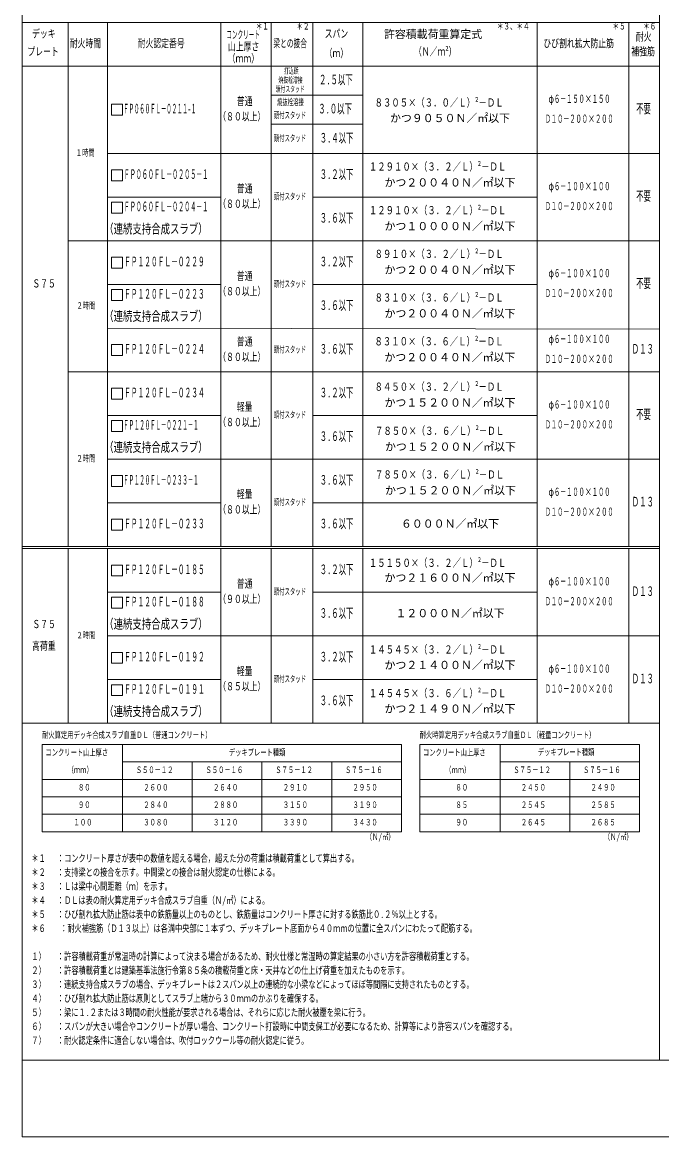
# Model space of a CAD drawing. Units: millimetres on the paper. Extents: x -350 to 350, y -246 to 246.
# Drawn here: x -350.4 to -174.6, y -246 to 60.3 of the extents above; entities that cross this region are included whole.
import ezdxf
from ezdxf.enums import TextEntityAlignment as Align

# ---------------------------------------------------------------- set-up
doc = ezdxf.new("R2010")
doc.units = ezdxf.units.MM
doc.layers.add('0-2_M2-2-0', color=7, linetype='Continuous', lineweight=18)
doc.layers.add('0-5_moji1', color=7, linetype='Continuous')
doc.layers.add('0-7_＊', color=7, linetype='Continuous')
doc.styles.add('ＭＳ ゴシック', font='')
doc.styles.get('ＭＳ ゴシック').set_extended_font_data('MS Gothic')

msp = doc.modelspace()

# ---------------------------------------------------------------- linework, layer by layer
at = {"layer": '0-2_M2-2-0'}
for p, q in [((-175.222, 222.024), (-175.222, -224.976)), ((-350.422, 49.224), (-350.422, 97.224)), ((-350.422, 60.224), (-175.222, 60.224)), ((-337.822, 60.224), (-337.822, -83.776)), ((-327.022, 60.224), (-327.022, -35.776)), ((-295.822, 60.224), (-295.822, -35.776)), ((-295.822, 60.224), (-295.822, 49.224)), ((-281.962, 60.224), (-281.962, -35.776)), ((-270.562, 60.224), (-270.562, -83.776)), ((-256.762, 60.224), (-256.762, -35.776)), ((-208.822, 60.224), (-208.822, -35.776)), ((-183.622, 60.224), (-183.622, -35.776)), ((-350.422, 48.224), (-175.222, 48.224)), ((-281.962, 40.224), (-270.562, 40.224)), ((-270.562, 40.224), (-256.762, 40.224)), ((-281.962, 32.224), (-270.562, 32.224)), ((-270.562, 32.224), (-256.762, 32.224)), ((-327.022, 24.224), (-175.222, 24.224)), ((-327.022, 12.224), (-295.822, 12.224)), ((-270.562, 12.224), (-208.822, 12.224)), ((-337.822, 0.224), (-175.222, 0.224)), ((-327.022, -11.776), (-295.822, -11.776)), ((-270.562, -11.776), (-208.822, -11.776)), ((-327.022, -23.776), (-175.222, -24.076)), ((-337.822, -35.776), (-175.222, -35.776)), ((-327.022, -35.776), (-327.022, -83.776)), ((-295.822, -35.776), (-295.822, -83.776)), ((-281.962, -35.776), (-281.962, -83.776)), ((-256.762, -35.776), (-256.762, -83.776)), ((-208.822, -35.776), (-208.822, -83.776)), ((-183.622, -35.776), (-183.622, -83.776)), ((-327.022, -47.776), (-295.822, -47.776)), ((-270.562, -47.776), (-208.822, -47.776)), ((-327.022, -59.776), (-175.222, -59.776)), ((-327.022, -71.776), (-295.822, -71.776)), ((-270.562, -71.776), (-208.822, -71.776)), ((-350.422, -83.776), (-175.222, -83.776)), ((-350.422, -84.376), (-175.222, -84.376)), ((-337.822, -84.376), (-337.822, -132.376)), ((-327.022, -84.376), (-327.022, -132.376)), ((-295.822, -84.376), (-295.822, -132.376)), ((-295.822, -84.376), (-295.822, -132.376)), ((-281.962, -84.376), (-281.962, -132.376)), ((-281.962, -84.376), (-281.962, -132.376)), ((-270.562, -84.376), (-270.562, -132.376)), ((-256.762, -84.376), (-256.762, -132.376)), ((-208.822, -84.376), (-208.822, -132.376)), ((-183.622, -84.376), (-183.622, -132.376)), ((-327.022, -96.376), (-295.822, -96.376)), ((-270.562, -96.376), (-208.822, -96.376)), ((-327.022, -108.376), (-175.222, -108.376)), ((-327.022, -120.376), (-295.822, -120.376)), ((-270.562, -120.376), (-208.822, -120.376)), ((-350.422, -132.376), (-175.222, -132.376)), ((-344.955, -138.176), (-344.955, -162.176)), ((-344.955, -138.176), (-246.142, -138.176)), ((-322.861, -138.176), (-322.861, -162.176)), ((-246.142, -138.176), (-246.142, -162.176)), ((-241.142, -138.176), (-241.142, -162.176)), ((-241.142, -138.176), (-180.689, -138.176)), ((-219.048, -138.176), (-219.048, -162.176)), ((-180.689, -138.176), (-180.689, -162.176)), ((-322.861, -142.976), (-246.142, -142.976)), ((-303.681, -142.976), (-303.681, -162.176)), ((-284.501, -142.976), (-284.501, -162.176)), ((-265.322, -142.976), (-265.322, -162.176)), ((-219.048, -142.976), (-180.689, -142.976)), ((-199.868, -142.976), (-199.868, -162.176)), ((-344.955, -147.776), (-246.142, -147.776)), ((-241.142, -147.776), (-180.689, -147.776)), ((-344.955, -152.576), (-246.142, -152.576)), ((-241.142, -152.576), (-180.689, -152.576)), ((-344.955, -157.376), (-246.142, -157.376)), ((-241.142, -157.376), (-180.689, -157.376)), ((-344.955, -162.176), (-246.142, -162.176)), ((-241.142, -162.176), (-180.689, -162.176)), ((-350.422, -224.976), (350.378, -224.976))]:
    msp.add_line(p, q, dxfattribs=at)
msp.add_lwpolyline([(350.378, -245.976), (-350.422, -245.976), (-350.422, 246.024)], dxfattribs=at)
for points in [[(-322.898, 34.724), (-322.898, 37.724), (-325.898, 37.724), (-325.898, 34.724)], [(-322.898, 16.724), (-322.898, 19.724), (-325.898, 19.724), (-325.898, 16.724)], [(-322.898, 7.844), (-322.898, 10.844), (-325.898, 10.844), (-325.898, 7.844)], [(-322.898, -7.276), (-322.898, -4.276), (-325.898, -4.276), (-325.898, -7.276)], [(-322.898, -16.156), (-322.898, -13.156), (-325.898, -13.156), (-325.898, -16.156)], [(-322.898, -31.276), (-322.898, -28.276), (-325.898, -28.276), (-325.898, -31.276)], [(-322.898, -43.276), (-322.898, -40.276), (-325.898, -40.276), (-325.898, -43.276)], [(-322.898, -52.156), (-322.898, -49.156), (-325.898, -49.156), (-325.898, -52.156)], [(-322.898, -67.276), (-322.898, -64.276), (-325.898, -64.276), (-325.898, -67.276)], [(-322.898, -79.276), (-322.898, -76.276), (-325.898, -76.276), (-325.898, -79.276)], [(-322.898, -91.876), (-322.898, -88.876), (-325.898, -88.876), (-325.898, -91.876)], [(-322.898, -100.756), (-322.898, -97.756), (-325.898, -97.756), (-325.898, -100.756)], [(-322.898, -115.876), (-322.898, -112.876), (-325.898, -112.876), (-325.898, -115.876)], [(-322.898, -124.756), (-322.898, -121.756), (-325.898, -121.756), (-325.898, -124.756)]]:
    msp.add_lwpolyline(points, close=True, dxfattribs=at)

# ---------------------------------------------------------------- texts
at = {"layer": '0-2_M2-2-0', "style": 'ＭＳ ゴシック'}
for s, height, width, p in [('デッキ', 2.199, 0.7, (-347.722, 55.378)), ('スパン', 2.199, 0.7, (-267.262, 55.378)), ('耐火時間', 2.199, 0.7, (-337.396, 52.724)), ('耐火認定番号', 2.199, 0.7, (-318.702, 52.724)), ('コンクリート', 2.199, 0.5, (-294.3, 55.102)), ('梁との接合', 2.199, 0.6, (-281.362, 52.724)), ('ひび割れ拡大防止筋', 2.199, 0.7, (-207.118, 52.724)), ('耐火', 2.199, 0.7, (-181.704, 54.53)), ('プレート', 2.199, 0.7, (-349.018, 50.472)), ('山上厚さ', 2.199, 0.7, (-293.86, 51.846)), ('（ｍ）', 2.199, 0.7, (-267.262, 50.024)), ('補強筋', 2.199, 0.7, (-182.924, 50.496)), ('（ｍｍ）', 2.199, 0.7, (-293.932, 48.596)), ('打込鋲', 1.584, 0.6, (-278.437, 45.644)), ('２.５以下', 2.639, 0.55, (-268.828, 42.424)), ('頭付スタッド', 1.584, 0.6, (-280.755, 40.644)), ('焼抜栓溶接', 1.584, 0.6, (-279.977, 43.144)), ('普通', 2.199, 0.7, (-291.421, 36.824)), ('φ６－１５０×１５０', 2.199, 0.55, (-205.715, 37.464)), (' ＦＰ０６０ＦＬ－０２１１-１', 2.639, 0.4, (-323.498, 34.424)), ('焼抜栓溶接', 1.76, 0.6, (-280.39, 36.924)), ('３.０以下', 2.639, 0.55, (-269.031, 34.424)), ('不要', 2.639, 0.55, (-181.598, 34.424)), ('（８０以上）', 2.199, 0.7, (-296.524, 32.624)), ('頭付スタッド', 1.76, 0.6, (-281.254, 33.324)), ('Ｄ１０－２００×２００', 2.199, 0.55, (-206.735, 31.984)), ('頭付スタッド', 1.76, 0.6, (-281.254, 27.024)), ('３.４以下', 2.639, 0.55, (-268.626, 26.424)), ('１時間', 1.76, 0.7, (-335.682, 23.024)), (' ＦＰ０６０ＦＬ－０２０５－１', 2.639, 0.45, (-323.498, 16.424)), ('３.２以下', 2.639, 0.55, (-268.626, 16.424)), ('普通', 2.199, 0.7, (-291.421, 12.824)), ('φ６－１００×１００', 2.199, 0.55, (-205.715, 13.464)), ('頭付スタッド', 1.76, 0.6, (-281.254, 11.024)), ('不要', 2.639, 0.55, (-181.598, 10.424)), (' ＦＰ０６０ＦＬ－０２０４－１', 2.639, 0.45, (-323.498, 7.544)), ('（８０以上）', 2.199, 0.7, (-296.524, 8.624)), ('Ｄ１０－２００×２００', 2.199, 0.55, (-206.735, 7.984)), ('３.６以下', 2.639, 0.55, (-268.626, 4.424)), ('（連続支持合成スラブ）', 2.639, 0.7, (-327.892, 1.424)), (' ＦＰ１２０ＦＬ－０２２９', 2.639, 0.5, (-323.498, -7.576)), ('３.２以下', 2.639, 0.55, (-268.626, -7.576)), ('普通', 2.199, 0.7, (-291.421, -11.226)), ('φ６－１００×１００', 2.199, 0.55, (-205.715, -10.439)), ('Ｓ７５', 2.199, 0.7, (-347.65, -13.276)), ('（８０以上）', 2.199, 0.7, (-296.524, -15.426)), ('頭付スタッド', 1.76, 0.6, (-281.254, -13.026)), ('不要', 2.639, 0.55, (-181.598, -13.576)), (' ＦＰ１２０ＦＬ－０２２３', 2.639, 0.5, (-323.498, -16.456)), ('Ｄ１０－２００×２００', 2.199, 0.55, (-206.735, -15.919)), ('２時間', 1.76, 0.7, (-335.509, -18.976)), ('３.６以下', 2.639, 0.55, (-268.626, -19.576)), ('（連続支持合成スラブ）', 2.639, 0.7, (-327.892, -22.576)), ('普通', 2.199, 0.7, (-291.421, -29.257)), ('φ６－１００×１００', 2.199, 0.55, (-205.715, -28.536)), (' ＦＰ１２０ＦＬ－０２２４', 2.639, 0.5, (-323.498, -31.576)), ('（８０以上）', 2.199, 0.7, (-296.524, -33.457)), ('頭付スタッド', 1.76, 0.6, (-281.254, -31.057)), ('３.６以下', 2.639, 0.55, (-268.626, -31.576)), ('Ｄ１３', 2.639, 0.55, (-182.822, -31.576)), ('Ｄ１０－２００×２００', 2.199, 0.55, (-206.735, -34.016)), (' ＦＰ１２０ＦＬ－０２３４', 2.639, 0.5, (-323.498, -43.576)), ('３.２以下', 2.639, 0.55, (-268.626, -43.576)), ('軽量', 2.199, 0.7, (-291.421, -47.176)), ('φ６－１００×１００', 2.199, 0.55, (-205.715, -46.536)), ('不要', 2.639, 0.55, (-181.598, -49.576)), (' ＦＰ１２０ＦＬ－０２２１－１', 2.639, 0.4, (-323.498, -52.456)), ('（８０以上）', 2.199, 0.7, (-296.524, -51.376)), ('頭付スタッド', 1.76, 0.6, (-281.254, -48.976)), ('３.６以下', 2.639, 0.55, (-268.626, -55.576)), ('Ｄ１０－２００×２００', 2.199, 0.55, (-206.735, -52.016)), ('（連続支持合成スラブ）', 2.639, 0.7, (-327.892, -58.576)), ('２時間', 1.76, 0.7, (-335.509, -60.976)), (' ＦＰ１２０ＦＬ－０２３３－１', 2.639, 0.4, (-323.498, -67.576)), ('３.６以下', 2.639, 0.55, (-268.626, -67.576)), ('軽量', 2.199, 0.7, (-291.421, -71.176)), ('φ６－１００×１００', 2.199, 0.55, (-205.715, -70.536)), ('Ｄ１３', 2.639, 0.55, (-182.822, -73.576)), ('（８０以上）', 2.199, 0.7, (-296.524, -75.376)), ('頭付スタッド', 1.76, 0.6, (-281.254, -72.976)), ('Ｄ１０－２００×２００', 2.199, 0.55, (-206.735, -76.016)), (' ＦＰ１２０ＦＬ－０２３３', 2.639, 0.5, (-323.498, -79.576)), ('３.６以下', 2.639, 0.55, (-268.626, -79.576)), (' ＦＰ１２０ＦＬ－０１８５', 2.639, 0.5, (-323.498, -92.176)), ('３.２以下', 2.639, 0.55, (-268.626, -92.176)), ('普通', 2.199, 0.7, (-291.421, -95.776)), ('φ６－１００×１００', 2.199, 0.55, (-205.715, -95.136)), ('Ｄ１３', 2.639, 0.55, (-182.822, -98.176)), (' ＦＰ１２０ＦＬ－０１８８', 2.639, 0.5, (-323.498, -101.056)), ('（９０以上）', 2.199, 0.7, (-296.524, -99.976)), ('頭付スタッド', 1.76, 0.6, (-281.254, -97.576)), ('Ｄ１０－２００×２００', 2.199, 0.55, (-206.735, -100.616)), ('３.６以下', 2.639, 0.55, (-268.626, -104.176)), ('Ｓ７５', 2.199, 0.7, (-347.65, -106.876)), ('（連続支持合成スラブ）', 2.639, 0.7, (-327.892, -107.176)), ('２時間', 1.76, 0.7, (-335.509, -109.576)), ('高荷重', 2.199, 0.7, (-347.722, -112.876)), (' ＦＰ１２０ＦＬ－０１９２', 2.639, 0.5, (-323.498, -116.176)), ('３.２以下', 2.639, 0.55, (-268.626, -116.176)), ('φ６－１００×１００', 2.199, 0.55, (-205.715, -119.136)), ('軽量', 2.199, 0.7, (-291.421, -119.776)), ('頭付スタッド', 1.76, 0.6, (-281.254, -121.576)), ('Ｄ１３', 2.639, 0.55, (-182.822, -122.176)), (' ＦＰ１２０ＦＬ－０１９１', 2.639, 0.5, (-323.498, -125.056)), ('（８５以上）', 2.199, 0.7, (-296.524, -123.976)), ('Ｄ１０－２００×２００', 2.199, 0.55, (-206.735, -124.616)), ('３.６以下', 2.639, 0.55, (-268.626, -128.176)), ('（連続支持合成スラブ）', 2.639, 0.7, (-327.892, -131.176)), ('耐火算定用デッキ合成スラブ自重ＤＬ（普通コンクリート）', 1.76, 0.7, (-344.955, -136.976)), ('耐火時算定用デッキ合成スラブ自重ＤＬ（軽量コンクリート）', 1.76, 0.7, (-241.142, -136.976)), ('コンクリート山上厚さ', 1.76, 0.7, (-344.045, -141.776)), ('デッキプレート種類', 1.76, 0.7, (-293.602, -141.776)), ('コンクリート山上厚さ', 1.76, 0.7, (-240.233, -141.776)), ('デッキプレート種類', 1.76, 0.7, (-208.623, -141.683)), ('（ｍｍ）', 1.76, 0.7, (-337.94, -146.576)), ('Ｓ５０－１２', 1.76, 0.7, (-319.204, -146.576)), ('Ｓ５０－１６', 1.76, 0.7, (-300.024, -146.576)), ('Ｓ７５－１２', 1.76, 0.7, (-280.844, -146.576)), ('Ｓ７５－１６', 1.76, 0.7, (-261.665, -146.576)), ('（ｍｍ）', 1.76, 0.7, (-234.127, -146.576)), ('Ｓ７５－１２', 1.76, 0.7, (-215.391, -146.576)), ('Ｓ７５－１６', 1.76, 0.7, (-196.211, -146.576)), ('８０', 1.76, 0.7, (-335.093, -151.376)), ('２６００', 1.76, 0.7, (-317.13, -151.376)), ('２６４０', 1.76, 0.7, (-297.95, -151.376)), ('２９１０', 1.76, 0.7, (-278.771, -151.376)), ('２９５０', 1.76, 0.7, (-259.591, -151.376)), ('８０', 1.76, 0.7, (-231.281, -151.376)), ('２４５０', 1.76, 0.7, (-213.317, -151.376)), ('２４９０', 1.76, 0.7, (-194.138, -151.376)), ('９０', 1.76, 0.7, (-335.093, -156.176)), ('２８４０', 1.76, 0.7, (-317.13, -156.176)), ('２８８０', 1.76, 0.7, (-297.95, -156.176)), ('３１５０', 1.76, 0.7, (-278.771, -156.176)), ('３１９０', 1.76, 0.7, (-259.591, -156.176)), ('８５', 1.76, 0.7, (-231.281, -156.176)), ('２５４５', 1.76, 0.7, (-213.317, -156.176)), ('２５８５', 1.76, 0.7, (-194.138, -156.176)), ('１００', 1.76, 0.7, (-336.303, -160.976)), ('３０８０', 1.76, 0.7, (-317.13, -160.976)), ('３１２０', 1.76, 0.7, (-297.95, -160.976)), ('３３９０', 1.76, 0.7, (-278.771, -160.976)), ('３４３０', 1.76, 0.7, (-259.591, -160.976)), ('９０', 1.76, 0.7, (-231.281, -160.976)), ('２６４５', 1.76, 0.7, (-213.317, -160.976)), ('２６８５', 1.76, 0.7, (-194.138, -160.976)), ('（Ｎ/㎡）', 1.76, 0.7, (-255.934, -164.976)), ('（Ｎ/㎡）', 1.76, 0.7, (-190.481, -164.976)), ('＊１ \u3000：コンクリート厚さが表中の数値を超える場合，超えた分の荷重は積載荷重として算出する。', 2.016, 0.7, (-347.922, -171.076)), ('＊２ \u3000：支持梁との接合を示す。中間梁との接合は耐火認定の仕様による。', 2.016, 0.7, (-347.922, -174.926)), ('＊３ \u3000：Ｌは梁中心間距離（ｍ）を示す。', 2.016, 0.7, (-347.922, -178.776)), ('＊４ \u3000：ＤＬは表の耐火算定用デッキ合成スラブ自重（Ｎ/㎡）による。', 2.016, 0.7, (-347.922, -182.626)), ('＊５ \u3000：ひび割れ拡大防止筋は表中の鉄筋量以上のものとし、鉄筋量はコンクリート厚さに対する鉄筋比０.２％以上とする。', 2.016, 0.7, (-347.922, -186.476)), ('＊６\u3000\u3000：耐火補強筋（Ｄ１３以上）は各溝中央部に１本ずつ、デッキプレート底面から４０ｍｍの位置に全スパンにわたって配筋する。', 2.016, 0.7, (-347.922, -190.326)), ('１） \u3000：許容積載荷重が常温時の計算によって決まる場合があるため、耐火仕様と常温時の算定結果の小さい方を許容積載荷重とする。', 2.016, 0.7, (-347.922, -198.026)), ('２） \u3000：許容積載荷重とは建築基準法施行令第８５条の積載荷重と床・天井などの仕上げ荷重を加えたものを示す。', 2.016, 0.7, (-347.922, -201.876)), ('３） \u3000：連続支持合成スラブの場合、デッキプレートは２スパン以上の連続的な小梁などによってほぼ等間隔に支持されたものとする。', 2.016, 0.7, (-347.922, -205.726)), ('４） \u3000：ひび割れ拡大防止筋は原則としてスラブ上端から３０ｍｍのかぶりを確保する。', 2.016, 0.7, (-347.922, -209.576)), ('５） \u3000：梁に１.２または３時間の耐火性能が要求される場合は、それらに応じた耐火被覆を梁に行う。', 2.016, 0.7, (-347.922, -213.426)), ('６） \u3000：スパンが大きい場合やコンクリートが厚い場合、コンクリート打設時に中間支保工が必要になるため、計算等により許容スパンを確認する。', 2.016, 0.7, (-347.922, -217.276)), ('７） \u3000：耐火認定条件に適合しない場合は、吹付ロックウール等の耐火認定に従う。', 2.016, 0.7, (-347.922, -221.126))]:
    msp.add_text(s, height=height, dxfattribs=dict(at, width=width)).set_placement(p, align=Align.BOTTOM_LEFT)
for s, p in [('許容積載荷重算定式', (-250.962, 55.226)), ('かつ９０５０Ｎ／㎡以下', (-249.292, 32.174)), ('かつ２００４０Ｎ／㎡以下', (-250.792, 14.474)), ('かつ１００００Ｎ／㎡以下', (-250.792, 2.474)), ('かつ２００４０Ｎ／㎡以下', (-250.792, -9.526)), ('かつ２００４０Ｎ／㎡以下', (-250.792, -21.504)), ('かつ２００４０Ｎ／㎡以下', (-250.83, -33.548)), ('かつ１５２００Ｎ／㎡以下', (-250.792, -46.009)), ('かつ１５２００Ｎ／㎡以下', (-250.672, -58.138)), ('かつ１５２００Ｎ／㎡以下', (-250.672, -70.138)), ('６０００Ｎ／㎡以下', (-246.292, -79.276)), ('かつ２１６００Ｎ／㎡以下', (-250.792, -94.126)), ('１２０００Ｎ／㎡以下', (-247.792, -103.876)), ('かつ２１４００Ｎ／㎡以下', (-250.792, -118.126)), ('かつ２１４９０Ｎ／㎡以下', (-250.792, -130.126))]:
    msp.add_text(s, height=2.199, dxfattribs=at).set_placement(p, align=Align.BOTTOM_LEFT)
at = {"layer": '0-5_moji1', "style": 'ＭＳ ゴシック'}
for s, width, p in [('（Ｎ／ｍ²）', 0.7, (-242.701, 50.472)), ('８３０５×（３．０／Ｌ）²－ＤＬ', 0.75, (-253.545, 36.442)), ('１２９１０×（３．２／Ｌ）²－ＤＬ', 0.75, (-255.12, 18.836)), ('１２９１０×（３．２／Ｌ）²－ＤＬ', 0.75, (-255.12, 6.836)), ('８９１０×（３．２／Ｌ）²－ＤＬ', 0.75, (-253.545, -5.164)), ('８３１０×（３．６／Ｌ）²－ＤＬ', 0.75, (-253.545, -17.143)), ('８３１０×（３．６／Ｌ）²－ＤＬ', 0.75, (-253.583, -29.186)), ('８４５０×（３．２／Ｌ）²－ＤＬ', 0.75, (-253.545, -41.648)), ('７８５０×（３．６／Ｌ）²－ＤＬ', 0.75, (-253.425, -53.776)), ('７８５０×（３．６／Ｌ）²－ＤＬ', 0.75, (-253.425, -65.776)), ('１５１５０×（３．２／Ｌ）²－ＤＬ', 0.75, (-255.12, -90.048)), ('１４５４５×（３．２／Ｌ）²－ＤＬ', 0.75, (-255.12, -113.858)), ('１４５４５×（３．６／Ｌ）²－ＤＬ', 0.75, (-255.12, -125.858))]:
    msp.add_text(s, height=2.199, dxfattribs=dict(at, width=width)).set_placement(p, align=Align.BOTTOM_LEFT)
at = {"layer": '0-7_＊', "style": 'ＭＳ ゴシック', "width": 0.7}
for s, p in [('＊１', (-286.202, 57.724)), ('＊２', (-275.042, 57.724)), ('＊３、＊４', (-219.902, 57.724)), ('＊５', (-188.102, 57.724)), ('＊６', (-179.702, 57.724))]:
    msp.add_text(s, height=1.833, dxfattribs=at).set_placement(p, align=Align.BOTTOM_LEFT)

doc.saveas('drawing.dxf')
